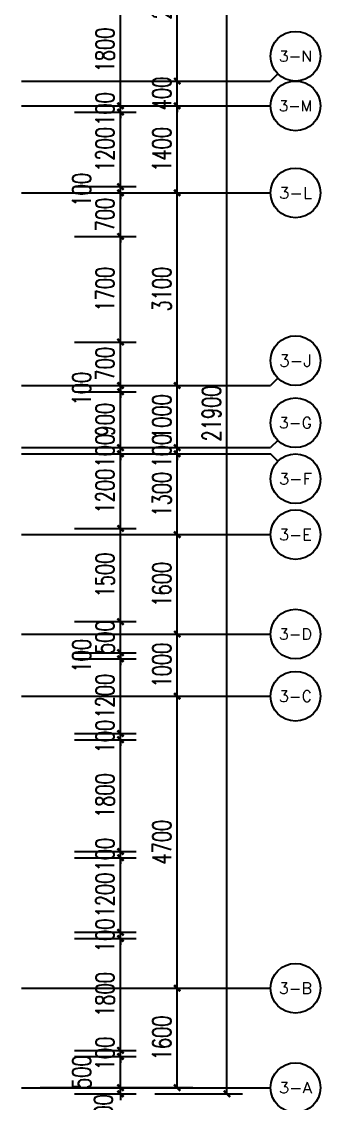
# Model space of a CAD drawing. Extents: x -59851 to 653804, y -249523 to 437614.
# Drawn here: x 5501 to 10301, y -52247 to -34838 of the extents above; entities that cross this region are included whole.
import ezdxf
from ezdxf.enums import TextEntityAlignment as Align

# ---------------------------------------------------------------- set-up
doc = ezdxf.new("R2010")
doc.units = 0
doc.header["$LTSCALE"] = 1000
doc.header["$MEASUREMENT"] = 0
for name, color, linetype in [('A-第三道尺寸线', 105, 'Continuous'), ('AXIS', 3, 'Continuous'), ('AXIS_TEXT', 7, 'Continuous')]:
    doc.layers.add(name, color=color, linetype=linetype)
doc.styles.add('_TCH_AXIS', font='COMPLEX', dxfattribs={"bigfont": 'GBCBIG'})
doc.styles.add('_TCH_DIM_T3', font='SIMPLEX.shx', dxfattribs={"width": 0.705882, "bigfont": 'GBCBIG.shx'})
doc.styles.add('COMPLEX', font='COMPLEX')
doc.dimstyles.new('_TCH_ARCH&&100', dxfattribs={"dimtxt": 297.5, "dimasz": 100, "dimexe": 250, "dimexo": 300, "dimgap": 100, "dimtad": 1, "dimdec": 0, "dimzin": 0, "dimdsep": 46, "dimtxsty": '_TCH_DIM_T3', "dimblk": 'ARCHTICK', "dimcen": 0.09, "dimclrt": 7, "dimazin": 2, "dimtfac": 1, "dimtdec": 0, "dimtix": 1, "dimtmove": 2, "dimatfit": 3, "dimfxl": 0, "dimtolj": 1, "dimtzin": 0, "dimarcsym": 0})

# ---------------------------------------------------------------- blocks, each defined once
blk = doc.blocks.new('_ArchTick')
at = {"color": 0, "linetype": 'ByBlock', "const_width": 0.4}
blk.add_lwpolyline([(-0.5, -0.5), (0.5, 0.5)], dxfattribs=at)
blk = doc.blocks.new('*D2262')
at = {"layer": 'A-第三道尺寸线', "color": 0, "lineweight": -2, "transparency": 16777216}
for p, q in [((6353, -34394), (7340, -34394)), ((7090, -36194), (7090, -34394)), ((6353, -36194), (7340, -36194))]:
    blk.add_line(p, q, dxfattribs=at)
at = {"layer": 'Defpoints', "color": 0, "transparency": 16777216}
for p in [(6053, -34394), (7090, -34394), (6053, -36194)]:
    blk.add_point(p, dxfattribs=at)
at = {"layer": 'A-第三道尺寸线', "color": 0, "lineweight": -2, "transparency": 16777216, "xscale": 100, "yscale": 100, "zscale": 100}
for p, rotation in [((7090, -34394), 90), ((7090, -36194), 270)]:
    blk.add_blockref('_ArchTick', p, dxfattribs=dict(at, rotation=rotation))
at = {"layer": 'A-第三道尺寸线', "color": 7, "transparency": 16777216, "insert": (6841, -35294), "char_height": 297.5, "attachment_point": 5, "rotation": 90, "style": '_TCH_DIM_T3'}
blk.add_mtext('\\A1;1800', dxfattribs=at)
blk = doc.blocks.new('*D2263')
at = {"layer": 'A-第三道尺寸线', "color": 0, "lineweight": -2, "transparency": 16777216}
for p, q in [((6353, -36194), (7340, -36194)), ((7090, -36194), (7090, -36094)), ((7090, -36294), (7090, -36194)), ((6353, -36294), (7340, -36294)), ((7090, -36294), (7090, -36394))]:
    blk.add_line(p, q, dxfattribs=at)
at = {"layer": 'Defpoints', "color": 0, "transparency": 16777216}
for p in [(6053, -36194), (7090, -36194), (6053, -36294)]:
    blk.add_point(p, dxfattribs=at)
at = {"layer": 'A-第三道尺寸线', "color": 0, "lineweight": -2, "transparency": 16777216, "xscale": 100, "yscale": 100, "zscale": 100}
for p, rotation in [((7090, -36194), 270), ((7090, -36294), 90)]:
    blk.add_blockref('_ArchTick', p, dxfattribs=dict(at, rotation=rotation))
at = {"layer": 'A-第三道尺寸线', "color": 7, "transparency": 16777216, "insert": (6841, -36244), "char_height": 297.5, "attachment_point": 5, "rotation": 90, "style": '_TCH_DIM_T3'}
blk.add_mtext('\\A1;100', dxfattribs=at)
blk = doc.blocks.new('*D2264')
at = {"layer": 'A-第三道尺寸线', "color": 0, "lineweight": -2, "transparency": 16777216}
for p, q in [((6353, -36294), (7340, -36294)), ((7090, -37494), (7090, -36294)), ((6353, -37494), (7340, -37494))]:
    blk.add_line(p, q, dxfattribs=at)
at = {"layer": 'Defpoints', "color": 0, "transparency": 16777216}
for p in [(6053, -36294), (7090, -36294), (6053, -37494)]:
    blk.add_point(p, dxfattribs=at)
at = {"layer": 'A-第三道尺寸线', "color": 0, "lineweight": -2, "transparency": 16777216, "xscale": 100, "yscale": 100, "zscale": 100}
for p, rotation in [((7090, -36294), 90), ((7090, -37494), 270)]:
    blk.add_blockref('_ArchTick', p, dxfattribs=dict(at, rotation=rotation))
at = {"layer": 'A-第三道尺寸线', "color": 7, "transparency": 16777216, "insert": (6841, -36894), "char_height": 297.5, "attachment_point": 5, "rotation": 90, "style": '_TCH_DIM_T3'}
blk.add_mtext('\\A1;1200', dxfattribs=at)
blk = doc.blocks.new('*D2265')
at = {"layer": 'A-第三道尺寸线', "color": 0, "lineweight": -2, "transparency": 16777216}
for p, q in [((7090, -37494), (7090, -37394)), ((6353, -37494), (7340, -37494)), ((6353, -37594), (7340, -37594)), ((7090, -37594), (7090, -37494)), ((7090, -37594), (7090, -37694))]:
    blk.add_line(p, q, dxfattribs=at)
at = {"layer": 'Defpoints', "color": 0, "transparency": 16777216}
for p in [(6053, -37494), (6053, -37594), (7090, -37494)]:
    blk.add_point(p, dxfattribs=at)
at = {"layer": 'A-第三道尺寸线', "color": 0, "lineweight": -2, "transparency": 16777216, "xscale": 100, "yscale": 100, "zscale": 100}
for p, rotation in [((7090, -37494), 270), ((7090, -37594), 90)]:
    blk.add_blockref('_ArchTick', p, dxfattribs=dict(at, rotation=rotation))
at = {"layer": 'A-第三道尺寸线', "color": 7, "transparency": 16777216, "insert": (6465, -37544), "char_height": 297.5, "attachment_point": 5, "rotation": 90, "style": '_TCH_DIM_T3'}
blk.add_mtext('\\A1;100', dxfattribs=at)
blk = doc.blocks.new('*D2266')
at = {"layer": 'A-第三道尺寸线', "color": 0, "lineweight": -2, "transparency": 16777216}
for p, q in [((6353, -37594), (7340, -37594)), ((7090, -37594), (7090, -37494)), ((7090, -38294), (7090, -37594)), ((6353, -38294), (7340, -38294)), ((7090, -38294), (7090, -38394))]:
    blk.add_line(p, q, dxfattribs=at)
at = {"layer": 'Defpoints', "color": 0, "transparency": 16777216}
for p in [(6053, -37594), (7090, -37594), (6053, -38294)]:
    blk.add_point(p, dxfattribs=at)
at = {"layer": 'A-第三道尺寸线', "color": 0, "lineweight": -2, "transparency": 16777216, "xscale": 100, "yscale": 100, "zscale": 100}
for p, rotation in [((7090, -37594), 270), ((7090, -38294), 90)]:
    blk.add_blockref('_ArchTick', p, dxfattribs=dict(at, rotation=rotation))
at = {"layer": 'A-第三道尺寸线', "color": 7, "transparency": 16777216, "insert": (6841, -37944), "char_height": 297.5, "attachment_point": 5, "rotation": 90, "style": '_TCH_DIM_T3'}
blk.add_mtext('\\A1;700', dxfattribs=at)
blk = doc.blocks.new('*D2267')
at = {"layer": 'A-第三道尺寸线', "color": 0, "lineweight": -2, "transparency": 16777216}
for p, q in [((6353, -38294), (7340, -38294)), ((7090, -39994), (7090, -38294)), ((6353, -39994), (7340, -39994))]:
    blk.add_line(p, q, dxfattribs=at)
at = {"layer": 'Defpoints', "color": 0, "transparency": 16777216}
for p in [(6053, -38294), (7090, -38294), (6053, -39994)]:
    blk.add_point(p, dxfattribs=at)
at = {"layer": 'A-第三道尺寸线', "color": 0, "lineweight": -2, "transparency": 16777216, "xscale": 100, "yscale": 100, "zscale": 100}
for p, rotation in [((7090, -38294), 90), ((7090, -39994), 270)]:
    blk.add_blockref('_ArchTick', p, dxfattribs=dict(at, rotation=rotation))
at = {"layer": 'A-第三道尺寸线', "color": 7, "transparency": 16777216, "insert": (6841, -39144), "char_height": 297.5, "attachment_point": 5, "rotation": 90, "style": '_TCH_DIM_T3'}
blk.add_mtext('\\A1;1700', dxfattribs=at)
blk = doc.blocks.new('*D2268')
at = {"layer": 'A-第三道尺寸线', "color": 0, "lineweight": -2, "transparency": 16777216}
for p, q in [((6353, -39994), (7340, -39994)), ((7090, -39994), (7090, -39894)), ((7090, -40694), (7090, -39994)), ((6353, -40694), (7340, -40694)), ((7090, -40694), (7090, -40794))]:
    blk.add_line(p, q, dxfattribs=at)
at = {"layer": 'Defpoints', "color": 0, "transparency": 16777216}
for p in [(6053, -39994), (7090, -39994), (6053, -40694)]:
    blk.add_point(p, dxfattribs=at)
at = {"layer": 'A-第三道尺寸线', "color": 0, "lineweight": -2, "transparency": 16777216, "xscale": 100, "yscale": 100, "zscale": 100}
for p, rotation in [((7090, -39994), 270), ((7090, -40694), 90)]:
    blk.add_blockref('_ArchTick', p, dxfattribs=dict(at, rotation=rotation))
at = {"layer": 'A-第三道尺寸线', "color": 7, "transparency": 16777216, "insert": (6841, -40344), "char_height": 297.5, "attachment_point": 5, "rotation": 90, "style": '_TCH_DIM_T3'}
blk.add_mtext('\\A1;700', dxfattribs=at)
blk = doc.blocks.new('*D2269')
at = {"layer": 'A-第三道尺寸线', "color": 0, "lineweight": -2, "transparency": 16777216}
for p, q in [((6353, -40694), (7340, -40694)), ((7090, -40694), (7090, -40594)), ((7090, -40794), (7090, -40694)), ((6353, -40794), (7340, -40794)), ((7090, -40794), (7090, -40894))]:
    blk.add_line(p, q, dxfattribs=at)
at = {"layer": 'Defpoints', "color": 0, "transparency": 16777216}
for p in [(6053, -40694), (7090, -40694), (6053, -40794)]:
    blk.add_point(p, dxfattribs=at)
at = {"layer": 'A-第三道尺寸线', "color": 0, "lineweight": -2, "transparency": 16777216, "xscale": 100, "yscale": 100, "zscale": 100}
for p, rotation in [((7090, -40694), 270), ((7090, -40794), 90)]:
    blk.add_blockref('_ArchTick', p, dxfattribs=dict(at, rotation=rotation))
at = {"layer": 'A-第三道尺寸线', "color": 7, "transparency": 16777216, "insert": (6465, -40744), "char_height": 297.5, "attachment_point": 5, "rotation": 90, "style": '_TCH_DIM_T3'}
blk.add_mtext('\\A1;100', dxfattribs=at)
blk = doc.blocks.new('*D2270')
at = {"layer": 'A-第三道尺寸线', "color": 0, "lineweight": -2, "transparency": 16777216}
for p, q in [((6353, -40794), (7340, -40794)), ((7090, -41694), (7090, -40794)), ((6353, -41694), (7340, -41694))]:
    blk.add_line(p, q, dxfattribs=at)
at = {"layer": 'Defpoints', "color": 0, "transparency": 16777216}
for p in [(6053, -40794), (7090, -40794), (6053, -41694)]:
    blk.add_point(p, dxfattribs=at)
at = {"layer": 'A-第三道尺寸线', "color": 0, "lineweight": -2, "transparency": 16777216, "xscale": 100, "yscale": 100, "zscale": 100}
for p, rotation in [((7090, -40794), 90), ((7090, -41694), 270)]:
    blk.add_blockref('_ArchTick', p, dxfattribs=dict(at, rotation=rotation))
at = {"layer": 'A-第三道尺寸线', "color": 7, "transparency": 16777216, "insert": (6841, -41244), "char_height": 297.5, "attachment_point": 5, "rotation": 90, "style": '_TCH_DIM_T3'}
blk.add_mtext('\\A1;900', dxfattribs=at)
blk = doc.blocks.new('*D2271')
at = {"layer": 'A-第三道尺寸线', "color": 0, "lineweight": -2, "transparency": 16777216}
for p, q in [((7090, -41694), (7090, -41594)), ((6353, -41694), (7340, -41694)), ((7090, -41794), (7090, -41694)), ((6353, -41794), (7340, -41794)), ((7090, -41794), (7090, -41894))]:
    blk.add_line(p, q, dxfattribs=at)
at = {"layer": 'Defpoints', "color": 0, "transparency": 16777216}
for p in [(6053, -41694), (7090, -41694), (6053, -41794)]:
    blk.add_point(p, dxfattribs=at)
at = {"layer": 'A-第三道尺寸线', "color": 0, "lineweight": -2, "transparency": 16777216, "xscale": 100, "yscale": 100, "zscale": 100}
for p, rotation in [((7090, -41694), 270), ((7090, -41794), 90)]:
    blk.add_blockref('_ArchTick', p, dxfattribs=dict(at, rotation=rotation))
at = {"layer": 'A-第三道尺寸线', "color": 7, "transparency": 16777216, "insert": (6841, -41744), "char_height": 297.5, "attachment_point": 5, "rotation": 90, "style": '_TCH_DIM_T3'}
blk.add_mtext('\\A1;100', dxfattribs=at)
blk = doc.blocks.new('*D2272')
at = {"layer": 'A-第三道尺寸线', "color": 0, "lineweight": -2, "transparency": 16777216}
for p, q in [((6353, -41794), (7340, -41794)), ((7090, -42994), (7090, -41794)), ((6353, -42994), (7340, -42994))]:
    blk.add_line(p, q, dxfattribs=at)
at = {"layer": 'Defpoints', "color": 0, "transparency": 16777216}
for p in [(6053, -41794), (7090, -41794), (6053, -42994)]:
    blk.add_point(p, dxfattribs=at)
at = {"layer": 'A-第三道尺寸线', "color": 0, "lineweight": -2, "transparency": 16777216, "xscale": 100, "yscale": 100, "zscale": 100}
for p, rotation in [((7090, -41794), 90), ((7090, -42994), 270)]:
    blk.add_blockref('_ArchTick', p, dxfattribs=dict(at, rotation=rotation))
at = {"layer": 'A-第三道尺寸线', "color": 7, "transparency": 16777216, "insert": (6841, -42394), "char_height": 297.5, "attachment_point": 5, "rotation": 90, "style": '_TCH_DIM_T3'}
blk.add_mtext('\\A1;1200', dxfattribs=at)
blk = doc.blocks.new('*D2273')
at = {"layer": 'A-第三道尺寸线', "color": 0, "lineweight": -2, "transparency": 16777216}
for p, q in [((6353, -42994), (7340, -42994)), ((7090, -44494), (7090, -42994)), ((6353, -44494), (7340, -44494))]:
    blk.add_line(p, q, dxfattribs=at)
at = {"layer": 'Defpoints', "color": 0, "transparency": 16777216}
for p in [(6053, -42994), (7090, -42994), (6053, -44494)]:
    blk.add_point(p, dxfattribs=at)
at = {"layer": 'A-第三道尺寸线', "color": 0, "lineweight": -2, "transparency": 16777216, "xscale": 100, "yscale": 100, "zscale": 100}
for p, rotation in [((7090, -42994), 90), ((7090, -44494), 270)]:
    blk.add_blockref('_ArchTick', p, dxfattribs=dict(at, rotation=rotation))
at = {"layer": 'A-第三道尺寸线', "color": 7, "transparency": 16777216, "insert": (6841, -43744), "char_height": 297.5, "attachment_point": 5, "rotation": 90, "style": '_TCH_DIM_T3'}
blk.add_mtext('\\A1;1500', dxfattribs=at)
blk = doc.blocks.new('*D2274')
at = {"layer": 'A-第三道尺寸线', "color": 0, "lineweight": -2, "transparency": 16777216}
for p, q in [((6353, -44494), (7340, -44494)), ((7090, -44494), (7090, -44394)), ((7090, -44994), (7090, -44494)), ((6353, -44994), (7340, -44994)), ((7090, -44994), (7090, -45094))]:
    blk.add_line(p, q, dxfattribs=at)
at = {"layer": 'Defpoints', "color": 0, "transparency": 16777216}
for p in [(6053, -44494), (7090, -44494), (6053, -44994)]:
    blk.add_point(p, dxfattribs=at)
at = {"layer": 'A-第三道尺寸线', "color": 0, "lineweight": -2, "transparency": 16777216, "xscale": 100, "yscale": 100, "zscale": 100}
for p, rotation in [((7090, -44494), 270), ((7090, -44994), 90)]:
    blk.add_blockref('_ArchTick', p, dxfattribs=dict(at, rotation=rotation))
at = {"layer": 'A-第三道尺寸线', "color": 7, "transparency": 16777216, "insert": (6841, -44744), "char_height": 297.5, "attachment_point": 5, "rotation": 90, "style": '_TCH_DIM_T3'}
blk.add_mtext('\\A1;500', dxfattribs=at)
blk = doc.blocks.new('*D2275')
at = {"layer": 'A-第三道尺寸线', "color": 0, "lineweight": -2, "transparency": 16777216}
for p, q in [((7090, -44994), (7090, -44894)), ((6353, -44994), (7340, -44994)), ((7090, -45094), (7090, -44994)), ((6353, -45094), (7340, -45094)), ((7090, -45094), (7090, -45194))]:
    blk.add_line(p, q, dxfattribs=at)
at = {"layer": 'Defpoints', "color": 0, "transparency": 16777216}
for p in [(6053, -44994), (7090, -44994), (6053, -45094)]:
    blk.add_point(p, dxfattribs=at)
at = {"layer": 'A-第三道尺寸线', "color": 0, "lineweight": -2, "transparency": 16777216, "xscale": 100, "yscale": 100, "zscale": 100}
for p, rotation in [((7090, -44994), 270), ((7090, -45094), 90)]:
    blk.add_blockref('_ArchTick', p, dxfattribs=dict(at, rotation=rotation))
at = {"layer": 'A-第三道尺寸线', "color": 7, "transparency": 16777216, "insert": (6465, -45044), "char_height": 297.5, "attachment_point": 5, "rotation": 90, "style": '_TCH_DIM_T3'}
blk.add_mtext('\\A1;100', dxfattribs=at)
blk = doc.blocks.new('*D2276')
at = {"layer": 'A-第三道尺寸线', "color": 0, "lineweight": -2, "transparency": 16777216}
for p, q in [((6353, -45094), (7340, -45094)), ((7090, -46294), (7090, -45094)), ((6353, -46294), (7340, -46294))]:
    blk.add_line(p, q, dxfattribs=at)
at = {"layer": 'Defpoints', "color": 0, "transparency": 16777216}
for p in [(6053, -45094), (7090, -45094), (6053, -46294)]:
    blk.add_point(p, dxfattribs=at)
at = {"layer": 'A-第三道尺寸线', "color": 0, "lineweight": -2, "transparency": 16777216, "xscale": 100, "yscale": 100, "zscale": 100}
for p, rotation in [((7090, -45094), 90), ((7090, -46294), 270)]:
    blk.add_blockref('_ArchTick', p, dxfattribs=dict(at, rotation=rotation))
at = {"layer": 'A-第三道尺寸线', "color": 7, "transparency": 16777216, "insert": (6841, -45694), "char_height": 297.5, "attachment_point": 5, "rotation": 90, "style": '_TCH_DIM_T3'}
blk.add_mtext('\\A1;1200', dxfattribs=at)
blk = doc.blocks.new('*D2277')
at = {"layer": 'A-第三道尺寸线', "color": 0, "lineweight": -2, "transparency": 16777216}
for p, q in [((6353, -46294), (7340, -46294)), ((7090, -46294), (7090, -46194)), ((7090, -46394), (7090, -46294)), ((6353, -46394), (7340, -46394)), ((7090, -46394), (7090, -46494))]:
    blk.add_line(p, q, dxfattribs=at)
at = {"layer": 'Defpoints', "color": 0, "transparency": 16777216}
for p in [(6053, -46294), (7090, -46294), (6053, -46394)]:
    blk.add_point(p, dxfattribs=at)
at = {"layer": 'A-第三道尺寸线', "color": 0, "lineweight": -2, "transparency": 16777216, "xscale": 100, "yscale": 100, "zscale": 100}
for p, rotation in [((7090, -46294), 270), ((7090, -46394), 90)]:
    blk.add_blockref('_ArchTick', p, dxfattribs=dict(at, rotation=rotation))
at = {"layer": 'A-第三道尺寸线', "color": 7, "transparency": 16777216, "insert": (6841, -46344), "char_height": 297.5, "attachment_point": 5, "rotation": 90, "style": '_TCH_DIM_T3'}
blk.add_mtext('\\A1;100', dxfattribs=at)
blk = doc.blocks.new('*D2278')
at = {"layer": 'A-第三道尺寸线', "color": 0, "lineweight": -2, "transparency": 16777216}
for p, q in [((6353, -46394), (7340, -46394)), ((7090, -48194), (7090, -46394)), ((6353, -48194), (7340, -48194))]:
    blk.add_line(p, q, dxfattribs=at)
at = {"layer": 'Defpoints', "color": 0, "transparency": 16777216}
for p in [(6053, -46394), (7090, -46394), (6053, -48194)]:
    blk.add_point(p, dxfattribs=at)
at = {"layer": 'A-第三道尺寸线', "color": 0, "lineweight": -2, "transparency": 16777216, "xscale": 100, "yscale": 100, "zscale": 100}
for p, rotation in [((7090, -46394), 90), ((7090, -48194), 270)]:
    blk.add_blockref('_ArchTick', p, dxfattribs=dict(at, rotation=rotation))
at = {"layer": 'A-第三道尺寸线', "color": 7, "transparency": 16777216, "insert": (6841, -47294), "char_height": 297.5, "attachment_point": 5, "rotation": 90, "style": '_TCH_DIM_T3'}
blk.add_mtext('\\A1;1800', dxfattribs=at)
blk = doc.blocks.new('*D2279')
at = {"layer": 'A-第三道尺寸线', "color": 0, "lineweight": -2, "transparency": 16777216}
for p, q in [((6353, -48194), (7340, -48194)), ((7090, -48194), (7090, -48094)), ((7090, -48294), (7090, -48194)), ((6353, -48294), (7340, -48294)), ((7090, -48294), (7090, -48394))]:
    blk.add_line(p, q, dxfattribs=at)
at = {"layer": 'Defpoints', "color": 0, "transparency": 16777216}
for p in [(6053, -48194), (7090, -48194), (6053, -48294)]:
    blk.add_point(p, dxfattribs=at)
at = {"layer": 'A-第三道尺寸线', "color": 0, "lineweight": -2, "transparency": 16777216, "xscale": 100, "yscale": 100, "zscale": 100}
for p, rotation in [((7090, -48194), 270), ((7090, -48294), 90)]:
    blk.add_blockref('_ArchTick', p, dxfattribs=dict(at, rotation=rotation))
at = {"layer": 'A-第三道尺寸线', "color": 7, "transparency": 16777216, "insert": (6841, -48244), "char_height": 297.5, "attachment_point": 5, "rotation": 90, "style": '_TCH_DIM_T3'}
blk.add_mtext('\\A1;100', dxfattribs=at)
blk = doc.blocks.new('*D2280')
at = {"layer": 'A-第三道尺寸线', "color": 0, "lineweight": -2, "transparency": 16777216}
for p, q in [((6353, -48294), (7340, -48294)), ((7090, -49494), (7090, -48294)), ((6353, -49494), (7340, -49494))]:
    blk.add_line(p, q, dxfattribs=at)
at = {"layer": 'Defpoints', "color": 0, "transparency": 16777216}
for p in [(6053, -48294), (7090, -48294), (6053, -49494)]:
    blk.add_point(p, dxfattribs=at)
at = {"layer": 'A-第三道尺寸线', "color": 0, "lineweight": -2, "transparency": 16777216, "xscale": 100, "yscale": 100, "zscale": 100}
for p, rotation in [((7090, -48294), 90), ((7090, -49494), 270)]:
    blk.add_blockref('_ArchTick', p, dxfattribs=dict(at, rotation=rotation))
at = {"layer": 'A-第三道尺寸线', "color": 7, "transparency": 16777216, "insert": (6841, -48894), "char_height": 297.5, "attachment_point": 5, "rotation": 90, "style": '_TCH_DIM_T3'}
blk.add_mtext('\\A1;1200', dxfattribs=at)
blk = doc.blocks.new('*D2281')
at = {"layer": 'A-第三道尺寸线', "color": 0, "lineweight": -2, "transparency": 16777216}
for p, q in [((7090, -49494), (7090, -49394)), ((6353, -49494), (7340, -49494)), ((6353, -49594), (7340, -49594)), ((7090, -49594), (7090, -49494)), ((7090, -49594), (7090, -49694))]:
    blk.add_line(p, q, dxfattribs=at)
at = {"layer": 'Defpoints', "color": 0, "transparency": 16777216}
for p in [(6053, -49494), (6053, -49594), (7090, -49494)]:
    blk.add_point(p, dxfattribs=at)
at = {"layer": 'A-第三道尺寸线', "color": 0, "lineweight": -2, "transparency": 16777216, "xscale": 100, "yscale": 100, "zscale": 100}
for p, rotation in [((7090, -49494), 270), ((7090, -49594), 90)]:
    blk.add_blockref('_ArchTick', p, dxfattribs=dict(at, rotation=rotation))
at = {"layer": 'A-第三道尺寸线', "color": 7, "transparency": 16777216, "insert": (6841, -49544), "char_height": 297.5, "attachment_point": 5, "rotation": 90, "style": '_TCH_DIM_T3'}
blk.add_mtext('\\A1;100', dxfattribs=at)
blk = doc.blocks.new('*D2282')
at = {"layer": 'A-第三道尺寸线', "color": 0, "lineweight": -2, "transparency": 16777216}
for p, q in [((6353, -49594), (7340, -49594)), ((7090, -51394), (7090, -49594)), ((6353, -51394), (7340, -51394))]:
    blk.add_line(p, q, dxfattribs=at)
at = {"layer": 'Defpoints', "color": 0, "transparency": 16777216}
for p in [(6053, -49594), (7090, -49594), (6053, -51394)]:
    blk.add_point(p, dxfattribs=at)
at = {"layer": 'A-第三道尺寸线', "color": 0, "lineweight": -2, "transparency": 16777216, "xscale": 100, "yscale": 100, "zscale": 100}
for p, rotation in [((7090, -49594), 90), ((7090, -51394), 270)]:
    blk.add_blockref('_ArchTick', p, dxfattribs=dict(at, rotation=rotation))
at = {"layer": 'A-第三道尺寸线', "color": 7, "transparency": 16777216, "insert": (6841, -50494), "char_height": 297.5, "attachment_point": 5, "rotation": 90, "style": '_TCH_DIM_T3'}
blk.add_mtext('\\A1;1800', dxfattribs=at)
blk = doc.blocks.new('*D2283')
at = {"layer": 'A-第三道尺寸线', "color": 0, "lineweight": -2, "transparency": 16777216}
for p, q in [((7090, -51394), (7090, -51294)), ((6353, -51394), (7340, -51394)), ((6353, -51494), (7340, -51494)), ((7090, -51494), (7090, -51394)), ((7090, -51494), (7090, -51594))]:
    blk.add_line(p, q, dxfattribs=at)
at = {"layer": 'Defpoints', "color": 0, "transparency": 16777216}
for p in [(6053, -51394), (6053, -51494), (7090, -51394)]:
    blk.add_point(p, dxfattribs=at)
at = {"layer": 'A-第三道尺寸线', "color": 0, "lineweight": -2, "transparency": 16777216, "xscale": 100, "yscale": 100, "zscale": 100}
for p, rotation in [((7090, -51394), 270), ((7090, -51494), 90)]:
    blk.add_blockref('_ArchTick', p, dxfattribs=dict(at, rotation=rotation))
at = {"layer": 'A-第三道尺寸线', "color": 7, "transparency": 16777216, "insert": (6841, -51444), "char_height": 297.5, "attachment_point": 5, "rotation": 90, "style": '_TCH_DIM_T3'}
blk.add_mtext('\\A1;100', dxfattribs=at)
blk = doc.blocks.new('*D2284')
at = {"layer": 'A-第三道尺寸线', "color": 0, "lineweight": -2, "transparency": 16777216}
for p, q in [((6353, -51494), (7340, -51494)), ((7090, -51994), (7090, -51494)), ((6353, -51994), (7340, -51994))]:
    blk.add_line(p, q, dxfattribs=at)
at = {"layer": 'Defpoints', "color": 0, "transparency": 16777216}
for p in [(6053, -51494), (7090, -51494), (6053, -51994)]:
    blk.add_point(p, dxfattribs=at)
at = {"layer": 'A-第三道尺寸线', "color": 0, "lineweight": -2, "transparency": 16777216, "xscale": 100, "yscale": 100, "zscale": 100}
for p, rotation in [((7090, -51494), 90), ((7090, -51994), 270)]:
    blk.add_blockref('_ArchTick', p, dxfattribs=dict(at, rotation=rotation))
at = {"layer": 'A-第三道尺寸线', "color": 7, "transparency": 16777216, "insert": (6465, -51744), "char_height": 297.5, "attachment_point": 5, "rotation": 90, "style": '_TCH_DIM_T3'}
blk.add_mtext('\\A1;500', dxfattribs=at)
blk = doc.blocks.new('*D2285')
at = {"layer": 'A-第三道尺寸线', "color": 0, "lineweight": -2, "transparency": 16777216}
for p, q in [((6353, -51994), (7340, -51994)), ((7090, -51994), (7090, -51894)), ((7090, -52094), (7090, -51994)), ((6353, -52094), (7340, -52094)), ((7090, -52094), (7090, -52194))]:
    blk.add_line(p, q, dxfattribs=at)
at = {"layer": 'Defpoints', "color": 0, "transparency": 16777216}
for p in [(6053, -51994), (7090, -51994), (6053, -52094)]:
    blk.add_point(p, dxfattribs=at)
at = {"layer": 'A-第三道尺寸线', "color": 0, "lineweight": -2, "transparency": 16777216, "xscale": 100, "yscale": 100, "zscale": 100}
for p, rotation in [((7090, -51994), 270), ((7090, -52094), 90)]:
    blk.add_blockref('_ArchTick', p, dxfattribs=dict(at, rotation=rotation))
at = {"layer": 'A-第三道尺寸线', "color": 7, "transparency": 16777216, "insert": (6815, -52369), "char_height": 297.5, "attachment_point": 5, "rotation": 90, "style": '_TCH_DIM_T3'}
blk.add_mtext('\\A1;100', dxfattribs=at)
blk = doc.blocks.new('*D3191')
at = {"layer": 'AXIS', "color": 0, "lineweight": -2, "transparency": 16777216}
for p, q in [((5801, -50394), (8251, -50394)), ((8001, -51994), (8001, -50394)), ((5801, -51994), (8251, -51994))]:
    blk.add_line(p, q, dxfattribs=at)
at = {"layer": 'Defpoints', "color": 0, "transparency": 16777216}
for p in [(5501, -50394), (8001, -50394), (5501, -51994)]:
    blk.add_point(p, dxfattribs=at)
at = {"layer": 'AXIS', "color": 0, "lineweight": -2, "transparency": 16777216, "xscale": 100, "yscale": 100, "zscale": 100}
for p, rotation in [((8001, -50394), 90), ((8001, -51994), 270)]:
    blk.add_blockref('_ArchTick', p, dxfattribs=dict(at, rotation=rotation))
at = {"layer": 'AXIS', "color": 7, "transparency": 16777216, "insert": (7753, -51194), "char_height": 297.5, "attachment_point": 5, "rotation": 90, "style": '_TCH_DIM_T3'}
blk.add_mtext('\\A1;1600', dxfattribs=at)
blk = doc.blocks.new('*D3192')
at = {"layer": 'AXIS', "color": 0, "lineweight": -2, "transparency": 16777216}
for p, q in [((5801, -45694), (8251, -45694)), ((8001, -50394), (8001, -45694)), ((5801, -50394), (8251, -50394))]:
    blk.add_line(p, q, dxfattribs=at)
at = {"layer": 'Defpoints', "color": 0, "transparency": 16777216}
for p in [(5501, -45694), (8001, -45694), (5501, -50394)]:
    blk.add_point(p, dxfattribs=at)
at = {"layer": 'AXIS', "color": 0, "lineweight": -2, "transparency": 16777216, "xscale": 100, "yscale": 100, "zscale": 100}
for p, rotation in [((8001, -45694), 90), ((8001, -50394), 270)]:
    blk.add_blockref('_ArchTick', p, dxfattribs=dict(at, rotation=rotation))
at = {"layer": 'AXIS', "color": 7, "transparency": 16777216, "insert": (7753, -48044), "char_height": 297.5, "attachment_point": 5, "rotation": 90, "style": '_TCH_DIM_T3'}
blk.add_mtext('\\A1;4700', dxfattribs=at)
blk = doc.blocks.new('*D3193')
at = {"layer": 'AXIS', "color": 0, "lineweight": -2, "transparency": 16777216}
for p, q in [((5801, -44694), (8251, -44694)), ((8001, -45694), (8001, -44694)), ((5801, -45694), (8251, -45694))]:
    blk.add_line(p, q, dxfattribs=at)
at = {"layer": 'Defpoints', "color": 0, "transparency": 16777216}
for p in [(5501, -44694), (8001, -44694), (5501, -45694)]:
    blk.add_point(p, dxfattribs=at)
at = {"layer": 'AXIS', "color": 0, "lineweight": -2, "transparency": 16777216, "xscale": 100, "yscale": 100, "zscale": 100}
for p, rotation in [((8001, -44694), 90), ((8001, -45694), 270)]:
    blk.add_blockref('_ArchTick', p, dxfattribs=dict(at, rotation=rotation))
at = {"layer": 'AXIS', "color": 7, "transparency": 16777216, "insert": (7753, -45194), "char_height": 297.5, "attachment_point": 5, "rotation": 90, "style": '_TCH_DIM_T3'}
blk.add_mtext('\\A1;1000', dxfattribs=at)
blk = doc.blocks.new('*D3194')
at = {"layer": 'AXIS', "color": 0, "lineweight": -2, "transparency": 16777216}
for p, q in [((5801, -43094), (8251, -43094)), ((8001, -44694), (8001, -43094)), ((5801, -44694), (8251, -44694))]:
    blk.add_line(p, q, dxfattribs=at)
at = {"layer": 'Defpoints', "color": 0, "transparency": 16777216}
for p in [(5501, -43094), (8001, -43094), (5501, -44694)]:
    blk.add_point(p, dxfattribs=at)
at = {"layer": 'AXIS', "color": 0, "lineweight": -2, "transparency": 16777216, "xscale": 100, "yscale": 100, "zscale": 100}
for p, rotation in [((8001, -43094), 90), ((8001, -44694), 270)]:
    blk.add_blockref('_ArchTick', p, dxfattribs=dict(at, rotation=rotation))
at = {"layer": 'AXIS', "color": 7, "transparency": 16777216, "insert": (7753, -43894), "char_height": 297.5, "attachment_point": 5, "rotation": 90, "style": '_TCH_DIM_T3'}
blk.add_mtext('\\A1;1600', dxfattribs=at)
blk = doc.blocks.new('*D3195')
at = {"layer": 'AXIS', "color": 0, "lineweight": -2, "transparency": 16777216}
for p, q in [((5801, -41794), (8251, -41794)), ((8001, -43094), (8001, -41794)), ((5801, -43094), (8251, -43094))]:
    blk.add_line(p, q, dxfattribs=at)
at = {"layer": 'Defpoints', "color": 0, "transparency": 16777216}
for p in [(5501, -41794), (8001, -41794), (5501, -43094)]:
    blk.add_point(p, dxfattribs=at)
at = {"layer": 'AXIS', "color": 0, "lineweight": -2, "transparency": 16777216, "xscale": 100, "yscale": 100, "zscale": 100}
for p, rotation in [((8001, -41794), 90), ((8001, -43094), 270)]:
    blk.add_blockref('_ArchTick', p, dxfattribs=dict(at, rotation=rotation))
at = {"layer": 'AXIS', "color": 7, "transparency": 16777216, "insert": (7753, -42444), "char_height": 297.5, "attachment_point": 5, "rotation": 90, "style": '_TCH_DIM_T3'}
blk.add_mtext('\\A1;1300', dxfattribs=at)
blk = doc.blocks.new('*D3196')
at = {"layer": 'AXIS', "color": 0, "lineweight": -2, "transparency": 16777216}
for p, q in [((8001, -41694), (8001, -41594)), ((5801, -41694), (8251, -41694)), ((8001, -41794), (8001, -41694)), ((5801, -41794), (8251, -41794)), ((8001, -41794), (8001, -41894))]:
    blk.add_line(p, q, dxfattribs=at)
at = {"layer": 'Defpoints', "color": 0, "transparency": 16777216}
for p in [(5501, -41694), (8001, -41694), (5501, -41794)]:
    blk.add_point(p, dxfattribs=at)
at = {"layer": 'AXIS', "color": 0, "lineweight": -2, "transparency": 16777216, "xscale": 100, "yscale": 100, "zscale": 100}
for p, rotation in [((8001, -41694), 270), ((8001, -41794), 90)]:
    blk.add_blockref('_ArchTick', p, dxfattribs=dict(at, rotation=rotation))
at = {"layer": 'AXIS', "color": 7, "transparency": 16777216, "insert": (7753, -41744), "char_height": 297.5, "attachment_point": 5, "rotation": 90, "style": '_TCH_DIM_T3'}
blk.add_mtext('\\A1;100', dxfattribs=at)
blk = doc.blocks.new('*D3197')
at = {"layer": 'AXIS', "color": 0, "lineweight": -2, "transparency": 16777216}
for p, q in [((5801, -40694), (8251, -40694)), ((8001, -41694), (8001, -40694)), ((5801, -41694), (8251, -41694))]:
    blk.add_line(p, q, dxfattribs=at)
at = {"layer": 'Defpoints', "color": 0, "transparency": 16777216}
for p in [(5501, -40694), (8001, -40694), (5501, -41694)]:
    blk.add_point(p, dxfattribs=at)
at = {"layer": 'AXIS', "color": 0, "lineweight": -2, "transparency": 16777216, "xscale": 100, "yscale": 100, "zscale": 100}
for p, rotation in [((8001, -40694), 90), ((8001, -41694), 270)]:
    blk.add_blockref('_ArchTick', p, dxfattribs=dict(at, rotation=rotation))
at = {"layer": 'AXIS', "color": 7, "transparency": 16777216, "insert": (7753, -41194), "char_height": 297.5, "attachment_point": 5, "rotation": 90, "style": '_TCH_DIM_T3'}
blk.add_mtext('\\A1;1000', dxfattribs=at)
blk = doc.blocks.new('*D3198')
at = {"layer": 'AXIS', "color": 0, "lineweight": -2, "transparency": 16777216}
for p, q in [((5801, -37594), (8251, -37594)), ((8001, -40694), (8001, -37594)), ((5801, -40694), (8251, -40694))]:
    blk.add_line(p, q, dxfattribs=at)
at = {"layer": 'Defpoints', "color": 0, "transparency": 16777216}
for p in [(5501, -37594), (8001, -37594), (5501, -40694)]:
    blk.add_point(p, dxfattribs=at)
at = {"layer": 'AXIS', "color": 0, "lineweight": -2, "transparency": 16777216, "xscale": 100, "yscale": 100, "zscale": 100}
for p, rotation in [((8001, -37594), 90), ((8001, -40694), 270)]:
    blk.add_blockref('_ArchTick', p, dxfattribs=dict(at, rotation=rotation))
at = {"layer": 'AXIS', "color": 7, "transparency": 16777216, "insert": (7753, -39144), "char_height": 297.5, "attachment_point": 5, "rotation": 90, "style": '_TCH_DIM_T3'}
blk.add_mtext('\\A1;3100', dxfattribs=at)
blk = doc.blocks.new('*D3199')
at = {"layer": 'AXIS', "color": 0, "lineweight": -2, "transparency": 16777216}
for p, q in [((5801, -36194), (8251, -36194)), ((8001, -37594), (8001, -36194)), ((5801, -37594), (8251, -37594))]:
    blk.add_line(p, q, dxfattribs=at)
at = {"layer": 'Defpoints', "color": 0, "transparency": 16777216}
for p in [(5501, -36194), (8001, -36194), (5501, -37594)]:
    blk.add_point(p, dxfattribs=at)
at = {"layer": 'AXIS', "color": 0, "lineweight": -2, "transparency": 16777216, "xscale": 100, "yscale": 100, "zscale": 100}
for p, rotation in [((8001, -36194), 90), ((8001, -37594), 270)]:
    blk.add_blockref('_ArchTick', p, dxfattribs=dict(at, rotation=rotation))
at = {"layer": 'AXIS', "color": 7, "transparency": 16777216, "insert": (7753, -36894), "char_height": 297.5, "attachment_point": 5, "rotation": 90, "style": '_TCH_DIM_T3'}
blk.add_mtext('\\A1;1400', dxfattribs=at)
blk = doc.blocks.new('*D3200')
at = {"layer": 'AXIS', "color": 0, "lineweight": -2, "transparency": 16777216}
for p, q in [((5801, -35794), (8251, -35794)), ((8001, -35794), (8001, -35694)), ((8001, -36194), (8001, -35794)), ((5801, -36194), (8251, -36194)), ((8001, -36194), (8001, -36294))]:
    blk.add_line(p, q, dxfattribs=at)
at = {"layer": 'Defpoints', "color": 0, "transparency": 16777216}
for p in [(5501, -35794), (8001, -35794), (5501, -36194)]:
    blk.add_point(p, dxfattribs=at)
at = {"layer": 'AXIS', "color": 0, "lineweight": -2, "transparency": 16777216, "xscale": 100, "yscale": 100, "zscale": 100}
for p, rotation in [((8001, -35794), 270), ((8001, -36194), 90)]:
    blk.add_blockref('_ArchTick', p, dxfattribs=dict(at, rotation=rotation))
at = {"layer": 'AXIS', "color": 7, "transparency": 16777216, "insert": (7753, -35994), "char_height": 297.5, "attachment_point": 5, "rotation": 90, "style": '_TCH_DIM_T3'}
blk.add_mtext('\\A1;400', dxfattribs=at)
blk = doc.blocks.new('*D3201')
at = {"layer": 'AXIS', "color": 0, "lineweight": -2, "transparency": 16777216}
for p, q in [((5801, -33094), (8251, -33094)), ((8001, -35794), (8001, -33094)), ((5801, -35794), (8251, -35794))]:
    blk.add_line(p, q, dxfattribs=at)
at = {"layer": 'Defpoints', "color": 0, "transparency": 16777216}
for p in [(5501, -33094), (8001, -33094), (5501, -35794)]:
    blk.add_point(p, dxfattribs=at)
at = {"layer": 'AXIS', "color": 0, "lineweight": -2, "transparency": 16777216, "xscale": 100, "yscale": 100, "zscale": 100}
for p, rotation in [((8001, -33094), 90), ((8001, -35794), 270)]:
    blk.add_blockref('_ArchTick', p, dxfattribs=dict(at, rotation=rotation))
at = {"layer": 'AXIS', "color": 7, "transparency": 16777216, "insert": (7753, -34444), "char_height": 297.5, "attachment_point": 5, "rotation": 90, "style": '_TCH_DIM_T3'}
blk.add_mtext('\\A1;2700', dxfattribs=at)
blk = doc.blocks.new('*D3204')
at = {"layer": 'AXIS', "color": 0, "lineweight": -2, "transparency": 16777216}
for p, q in [((7640, -30194), (9051, -30194)), ((8801, -52094), (8801, -30194)), ((7640, -52094), (9051, -52094))]:
    blk.add_line(p, q, dxfattribs=at)
at = {"layer": 'Defpoints', "color": 0, "transparency": 16777216}
for p in [(7340, -30194), (8801, -30194), (7340, -52094)]:
    blk.add_point(p, dxfattribs=at)
at = {"layer": 'AXIS', "color": 0, "lineweight": -2, "transparency": 16777216, "xscale": 100, "yscale": 100, "zscale": 100}
for p, rotation in [((8801, -30194), 90), ((8801, -52094), 270)]:
    blk.add_blockref('_ArchTick', p, dxfattribs=dict(at, rotation=rotation))
at = {"layer": 'AXIS', "color": 7, "transparency": 16777216, "insert": (8553, -41144), "char_height": 297.5, "attachment_point": 5, "rotation": 90, "style": '_TCH_DIM_T3'}
blk.add_mtext('\\A1;21900', dxfattribs=at)
blk = doc.blocks.new('_AXISO')
blk.add_circle((0, 0), 0.5)
at = {"layer": 'AXIS_TEXT', "style": 'COMPLEX', "width": 1.041667}
blk.add_attdef('A', text='', height=0.56, dxfattribs=at).set_placement((-0.25, -0.28), (0.25, -0.28), align=Align.FIT)

msp = doc.modelspace()

# ---------------------------------------------------------------- linework, layer by layer
at = {"layer": 'AXIS'}
for p, q in [((9618.5, -35677.1), (9501.3, -35794.3)), ((5501.3, -35794.3), (9501.3, -35794.3)), ((5501.3, -36194.3), (9501.3, -36194.3)), ((5501.3, -37594.3), (9501.3, -37594.3)), ((5501.3, -40694.3), (9501.3, -40694.3)), ((9618.5, -40577.1), (9501.3, -40694.3)), ((9618.5, -41577.1), (9501.3, -41694.3)), ((5501.3, -41694.3), (9501.3, -41694.3)), ((5501.3, -41794.3), (9501.3, -41794.3)), ((9618.5, -41911.4), (9501.3, -41794.3)), ((5501.3, -43094.3), (9501.3, -43094.3)), ((5501.3, -44694.3), (9501.3, -44694.3)), ((5501.3, -45694.3), (9501.3, -45694.3)), ((5501.3, -50394.3), (9501.3, -50394.3)), ((5501.3, -51994.3), (9501.3, -51994.3))]:
    msp.add_line(p, q, dxfattribs=at)

# ---------------------------------------------------------------- block references
ref = msp.add_blockref('_AXISO', (9901.3, -35394.3), dxfattribs=dict(at, xscale=800, yscale=800, zscale=800))
ref.add_attrib('A', '3-N', dxfattribs={"layer": 'AXIS_TEXT', "height": 174.59, "style": '_TCH_AXIS'}).set_placement((9635.3, -35481.6), (10167.4, -35481.6), align=Align.FIT)
ref = msp.add_blockref('_AXISO', (9901.3, -36194.3), dxfattribs=dict(at, xscale=800, yscale=800, zscale=800))
ref.add_attrib('A', '3-M', dxfattribs={"layer": 'AXIS_TEXT', "height": 169.79, "style": '_TCH_AXIS'}).set_placement((9634.5, -36279.2), (10168.1, -36279.2), align=Align.FIT)
ref = msp.add_blockref('_AXISO', (9901.3, -37594.3), dxfattribs=dict(at, xscale=800, yscale=800, zscale=800))
ref.add_attrib('A', '3-L', dxfattribs={"layer": 'AXIS_TEXT', "height": 185, "style": '_TCH_AXIS'}).set_placement((9637, -37686.8), (10165.6, -37686.8), align=Align.FIT)
ref = msp.add_blockref('_AXISO', (9901.3, -40294.3), dxfattribs=dict(at, xscale=800, yscale=800, zscale=800))
ref.add_attrib('A', '3-J', dxfattribs={"layer": 'AXIS_TEXT', "height": 196.63, "style": '_TCH_AXIS'}).set_placement((9639.1, -40392.6), (10163.5, -40392.6), align=Align.FIT)
ref = msp.add_blockref('_AXISO', (9901.3, -41294.3), dxfattribs=dict(at, xscale=800, yscale=800, zscale=800))
ref.add_attrib('A', '3-G', dxfattribs={"layer": 'AXIS_TEXT', "height": 177.09, "style": '_TCH_AXIS'}).set_placement((9635.7, -41382.8), (10166.9, -41382.8), align=Align.FIT)
ref = msp.add_blockref('_AXISO', (9901.3, -42194.3), dxfattribs=dict(at, xscale=800, yscale=800, zscale=800))
ref.add_attrib('A', '3-F', dxfattribs={"layer": 'AXIS_TEXT', "height": 182.29, "style": '_TCH_AXIS'}).set_placement((9636.6, -42285.4), (10166.1, -42285.4), align=Align.FIT)
ref = msp.add_blockref('_AXISO', (9901.3, -43094.3), dxfattribs=dict(at, xscale=800, yscale=800, zscale=800))
ref.add_attrib('A', '3-E', dxfattribs={"layer": 'AXIS_TEXT', "height": 182.29, "style": '_TCH_AXIS'}).set_placement((9636.6, -43185.4), (10166.1, -43185.4), align=Align.FIT)
ref = msp.add_blockref('_AXISO', (9901.3, -44694.3), dxfattribs=dict(at, xscale=800, yscale=800, zscale=800))
ref.add_attrib('A', '3-D', dxfattribs={"layer": 'AXIS_TEXT', "height": 179.65, "style": '_TCH_AXIS'}).set_placement((9636.1, -44784.1), (10166.5, -44784.1), align=Align.FIT)
ref = msp.add_blockref('_AXISO', (9901.3, -45694.3), dxfattribs=dict(at, xscale=800, yscale=800, zscale=800))
ref.add_attrib('A', '3-C', dxfattribs={"layer": 'AXIS_TEXT', "height": 185, "style": '_TCH_AXIS'}).set_placement((9637, -45786.8), (10165.6, -45786.8), align=Align.FIT)
ref = msp.add_blockref('_AXISO', (9901.3, -50394.3), dxfattribs=dict(at, xscale=800, yscale=800, zscale=800))
ref.add_attrib('A', '3-B', dxfattribs={"layer": 'AXIS_TEXT', "height": 179.65, "style": '_TCH_AXIS'}).set_placement((9636.1, -50484.1), (10166.5, -50484.1), align=Align.FIT)
ref = msp.add_blockref('_AXISO', (9901.3, -51994.3), dxfattribs=dict(at, xscale=800, yscale=800, zscale=800))
ref.add_attrib('A', '3-A', dxfattribs={"layer": 'AXIS_TEXT', "height": 177.09, "style": '_TCH_AXIS'}).set_placement((9635.7, -52082.8), (10166.9, -52082.8), align=Align.FIT)

# ---------------------------------------------------------------- dimensions: what is measured, and where the dimension line sits
at = {"layer": 'A-第三道尺寸线'}
for p1, p2, picture, middle in [((6053.1, -36194.3), (6053.1, -34394.3), '*D2262', (6841.2, -35294.3)), ((6053.1, -36294.3), (6053.1, -36194.3), '*D2263', (6841.2, -36244.3)), ((6053.1, -37494.3), (6053.1, -36294.3), '*D2264', (6841.2, -36894.3)), ((6053.1, -38294.3), (6053.1, -37594.3), '*D2266', (6841.2, -37944.3)), ((6053.1, -39994.3), (6053.1, -38294.3), '*D2267', (6841.2, -39144.3)), ((6053.1, -40694.3), (6053.1, -39994.3), '*D2268', (6841.2, -40344.3)), ((6053.1, -41694.3), (6053.1, -40794.3), '*D2270', (6841.2, -41244.3)), ((6053.1, -41794.3), (6053.1, -41694.3), '*D2271', (6841.2, -41744.3)), ((6053.1, -42994.3), (6053.1, -41794.3), '*D2272', (6841.2, -42394.3)), ((6053.1, -44494.3), (6053.1, -42994.3), '*D2273', (6841.2, -43744.3)), ((6053.1, -44994.3), (6053.1, -44494.3), '*D2274', (6841.2, -44744.3)), ((6053.1, -46294.3), (6053.1, -45094.3), '*D2276', (6841.2, -45694.3)), ((6053.1, -46394.3), (6053.1, -46294.3), '*D2277', (6841.2, -46344.3)), ((6053.1, -48194.3), (6053.1, -46394.3), '*D2278', (6841.2, -47294.3)), ((6053.1, -48294.3), (6053.1, -48194.3), '*D2279', (6841.2, -48244.3)), ((6053.1, -49494.3), (6053.1, -48294.3), '*D2280', (6841.2, -48894.3)), ((6053.1, -49594.3), (6053.1, -49494.3), '*D2281', (6841.2, -49544.3)), ((6053.1, -51394.3), (6053.1, -49594.3), '*D2282', (6841.2, -50494.3)), ((6053.1, -51494.3), (6053.1, -51394.3), '*D2283', (6841.2, -51444.3))]:
    dim = msp.add_aligned_dim(p1=p1, p2=p2, distance=-1036.9, dimstyle='_TCH_ARCH&&100', dxfattribs=at)
    dim.commit()
    dim.dimension.update_dxf_attribs({"geometry": picture, "text_midpoint": middle})
for base, p1, p2, picture, middle in [((7090, -37494.3), (6053.1, -37594.3), (6053.1, -37494.3), '*D2265', (6465, -37544.3)), ((7090, -40694.3), (6053.1, -40794.3), (6053.1, -40694.3), '*D2269', (6465, -40744.3)), ((7090, -44994.3), (6053.1, -45094.3), (6053.1, -44994.3), '*D2275', (6465, -45044.3)), ((7090, -51494.3), (6053.1, -51994.3), (6053.1, -51494.3), '*D2284', (6465, -51744.3)), ((7090, -51994.3), (6053.1, -52094.3), (6053.1, -51994.3), '*D2285', (6815, -52369.3))]:
    dim = msp.add_linear_dim(base=base, p1=p1, p2=p2, angle=90, dimstyle='_TCH_ARCH&&100', dxfattribs=at)
    dim.commit()
    dim.dimension.update_dxf_attribs({"geometry": picture, "text_midpoint": middle, "dimtype": 161})
at = {"layer": 'AXIS'}
for p1, p2, distance, picture, middle in [((7340, -52094.3), (7340, -30194.3), -1461.3, '*D3204', (8552.6, -41144.3)), ((5501.3, -35794.3), (5501.3, -33094.3), -2500, '*D3201', (7752.6, -34444.3)), ((5501.3, -36194.3), (5501.3, -35794.3), -2500, '*D3200', (7752.6, -35994.3)), ((5501.3, -37594.3), (5501.3, -36194.3), -2500, '*D3199', (7752.6, -36894.3)), ((5501.3, -40694.3), (5501.3, -37594.3), -2500, '*D3198', (7752.6, -39144.3)), ((5501.3, -41694.3), (5501.3, -40694.3), -2500, '*D3197', (7752.6, -41194.3)), ((5501.3, -41794.3), (5501.3, -41694.3), -2500, '*D3196', (7752.6, -41744.3)), ((5501.3, -43094.3), (5501.3, -41794.3), -2500, '*D3195', (7752.6, -42444.3)), ((5501.3, -44694.3), (5501.3, -43094.3), -2500, '*D3194', (7752.6, -43894.3)), ((5501.3, -45694.3), (5501.3, -44694.3), -2500, '*D3193', (7752.6, -45194.3)), ((5501.3, -50394.3), (5501.3, -45694.3), -2500, '*D3192', (7752.6, -48044.3)), ((5501.3, -51994.3), (5501.3, -50394.3), -2500, '*D3191', (7752.6, -51194.3))]:
    dim = msp.add_aligned_dim(p1=p1, p2=p2, distance=distance, dimstyle='_TCH_ARCH&&100', dxfattribs=at)
    dim.commit()
    dim.dimension.update_dxf_attribs({"geometry": picture, "text_midpoint": middle})

doc.saveas('drawing.dxf')
